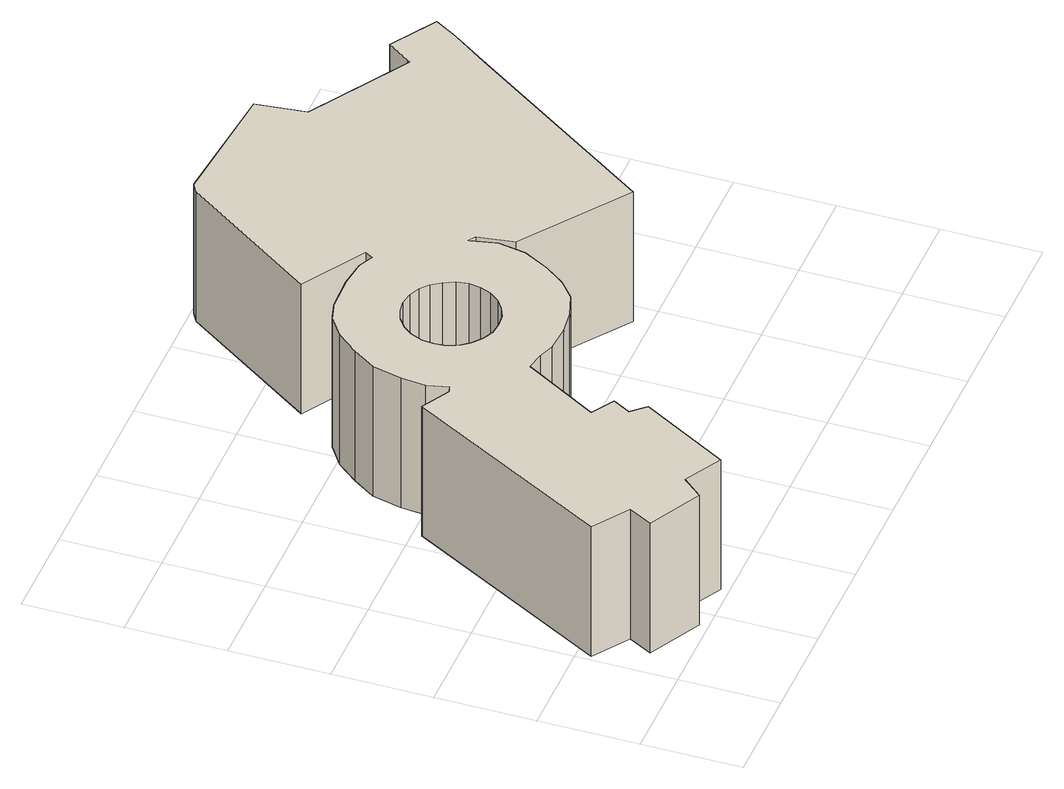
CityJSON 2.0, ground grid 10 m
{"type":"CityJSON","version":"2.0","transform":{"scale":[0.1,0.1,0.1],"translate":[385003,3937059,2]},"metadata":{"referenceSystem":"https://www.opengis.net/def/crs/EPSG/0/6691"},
"CityObjects":{
"building1":{"type":"Building","attributes":{"大字・町コード":"6","町・丁目コード":"5","13_区市町村コード_大字・町コード_町・丁目コード":"13111006005","多摩水系多摩川、浅川、大栗川洪水浸水想定区域（想定最大規模）.規模":"L2","多摩水系多摩川、浅川、大栗川洪水浸水想定区域（想定最大規模）.浸水ランク":"1","多摩水系多摩川、浅川、大栗川洪水浸水想定区域（想定最大規模）.浸水深":0.46,"多摩水系多摩川、浅川、大栗川洪水浸水想定区域（想定最大規模）.継続時間":0.13,"城南地区河川流域洪水浸水想定区域（想定最大規模）.規模":"L2","城南地区河川流域洪水浸水想定区域（想定最大規模）.浸水ランク":"1","城南地区河川流域洪水浸水想定区域（想定最大規模）.浸水深":0.379,"measuredHeight":16.9,"BuildingDetails.buildingRoofEdgeArea":1417.15,"BuildingDetails.districtsAndZonesType":"10","BuildingDetails.prefecture":"13","BuildingDetails.city":"13111","BuildingDetails.surveyYear":2016},"address":[{"country":"日本","locality":"東京都大田区大森西五丁目"}],"geometry":[{"type":"Solid","lod":"1","boundaries":[[[[0,1,2,3,4,5,6,7,8,9,10,11,12,13,14,15,16,17,18,19,20,21,22,23,24,25,26,27,28,29,30,31,32,33,34,35,36,37,38,39,40,41,42,43,44,45,46,47,48],[49,50,51,52,53,54,55,56,57,58,59,60,61,62,63,64,65,66,67,68,69,70,71,72]],[[47,73,74,48]],[[46,75,73,47]],[[45,76,75,46]],[[44,77,76,45]],[[43,78,77,44]],[[42,79,78,43]],[[41,80,79,42]],[[40,81,80,41]],[[39,82,81,40]],[[38,83,82,39]],[[37,84,83,38]],[[36,85,84,37]],[[35,86,85,36]],[[34,87,86,35]],[[33,88,87,34]],[[32,89,88,33]],[[31,90,89,32]],[[30,91,90,31]],[[29,92,91,30]],[[28,93,92,29]],[[27,94,93,28]],[[26,95,94,27]],[[25,96,95,26]],[[24,97,96,25]],[[23,98,97,24]],[[22,99,98,23]],[[21,100,99,22]],[[20,101,100,21]],[[19,102,101,20]],[[18,103,102,19]],[[17,104,103,18]],[[16,105,104,17]],[[15,106,105,16]],[[14,107,106,15]],[[13,108,107,14]],[[12,109,108,13]],[[11,110,109,12]],[[10,111,110,11]],[[9,112,111,10]],[[8,113,112,9]],[[7,114,113,8]],[[6,115,114,7]],[[5,116,115,6]],[[4,117,116,5]],[[3,118,117,4]],[[2,119,118,3]],[[1,120,119,2]],[[0,121,120,1]],[[48,74,121,0]],[[71,122,123,72]],[[70,124,122,71]],[[69,125,124,70]],[[68,126,125,69]],[[67,127,126,68]],[[66,128,127,67]],[[65,129,128,66]],[[64,130,129,65]],[[63,131,130,64]],[[62,132,131,63]],[[61,133,132,62]],[[60,134,133,61]],[[59,135,134,60]],[[58,136,135,59]],[[57,137,136,58]],[[56,138,137,57]],[[55,139,138,56]],[[54,140,139,55]],[[53,141,140,54]],[[52,142,141,53]],[[51,143,142,52]],[[50,144,143,51]],[[49,145,144,50]],[[72,123,145,49]],[[73,75,76,77,78,79,80,81,82,83,84,85,86,87,88,89,90,91,92,93,94,95,96,97,98,99,100,101,102,103,104,105,106,107,108,109,110,111,112,113,114,115,116,117,118,119,120,121,74],[122,124,125,126,127,128,129,130,131,132,133,134,135,136,137,138,139,140,141,142,143,144,145,123]]]]}]}
},
"vertices":[
[488,535,5],[588,473,5],[590,476,5],[606,499,5],[652,470,5],[638,447,5],[613,412,5],[479,217,5],[374,292,5],[368,329,5],[361,334,5],[367,307,5],[362,279,5],[348,253,5],[333,233,5],[315,218,5],[291,210,5],[267,207,5],[241,209,5],[225,215,5],[207,218,5],[163,143,5],[186,129,5],[176,111,5],[189,97,5],[138,8,5],[100,29,5],[83,9,5],[29,37,5],[42,61,5],[6,86,5],[119,291,5],[148,275,5],[154,277,5],[149,298,5],[151,323,5],[158,353,5],[174,376,5],[191,397,5],[213,412,5],[231,417,5],[266,418,5],[293,415,5],[308,408,5],[313,416,5],[249,455,5],[343,591,5],[353,597,5],[482,586,5],[232,353,5],[222,345,5],[215,336,5],[210,324,5],[209,312,5],[210,300,5],[215,289,5],[222,280,5],[232,272,5],[243,267,5],[255,266,5],[267,267,5],[278,272,5],[288,279,5],[296,289,5],[300,300,5],[302,312,5],[300,324,5],[295,335,5],[288,345,5],[279,352,5],[268,357,5],[255,359,5],[243,357,5],[353,597,156],[482,586,156],[343,591,156],[249,455,156],[313,416,156],[308,408,156],[293,415,156],[266,418,156],[231,417,156],[213,412,156],[191,397,156],[174,376,156],[158,353,156],[151,323,156],[149,298,156],[154,277,156],[148,275,156],[119,291,156],[6,86,156],[42,61,156],[29,37,156],[83,9,156],[100,29,156],[138,8,156],[189,97,156],[176,111,156],[186,129,156],[163,143,156],[207,218,156],[225,215,156],[241,209,156],[267,207,156],[291,210,156],[315,218,156],[333,233,156],[348,253,156],[362,279,156],[367,307,156],[361,334,156],[368,329,156],[374,292,156],[479,217,156],[613,412,156],[638,447,156],[652,470,156],[606,499,156],[590,476,156],[588,473,156],[488,535,156],[255,359,156],[243,357,156],[268,357,156],[279,352,156],[288,345,156],[295,335,156],[300,324,156],[302,312,156],[300,300,156],[296,289,156],[288,279,156],[278,272,156],[267,267,156],[255,266,156],[243,267,156],[232,272,156],[222,280,156],[215,289,156],[210,300,156],[209,312,156],[210,324,156],[215,336,156],[222,345,156],[232,353,156]
]}
